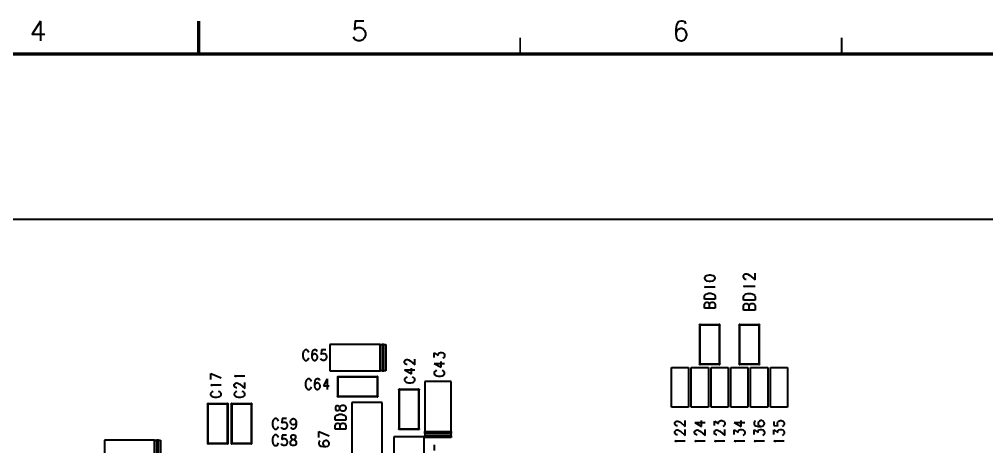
# Model space of a CAD drawing. Extents: x 295 to 953, y 10 to 290.
# Drawn here: x 659.8 to 806.5, y 225.5 to 290.2 of the extents above; entities that cross this region are included whole.
import ezdxf
from ezdxf.enums import TextEntityAlignment as Align

# ---------------------------------------------------------------- set-up
doc = ezdxf.new("R2010")
doc.units = 0
doc.header["$LTSCALE"] = 5
doc.header["$MEASUREMENT"] = 0
doc.layers.get('0').update_dxf_attribs({"linetype": 'CONTINUOUS', "lineweight": 25})
for name, color, linetype in [('22_S-SILK_GBR', 12, 'CONTINUOUS'), ('문자', 4, 'CONTINUOUS'), ('테두리', 3, 'CONTINUOUS')]:
    doc.layers.add(name, color=color, linetype=linetype)
doc.styles.get("Standard").update_dxf_attribs({"font": 'simplex.shx'})

# ---------------------------------------------------------------- blocks, each defined once
blk = doc.blocks.new('C')
at = {"layer": '테두리'}
for points, const_width in [([(210, 290), (210, 285)], 0.5), ([(258.75, 287.5), (258.75, 285)], 0.3), ([(307.5, 287.5), (307.5, 285)], 0.3), ([(15, 285), (15, 15), (405, 15), (405, 285), (15, 285)], 0.5)]:
    blk.add_lwpolyline(points, dxfattribs=dict(at, const_width=const_width))
at = {"layer": '문자'}
for s, p in [('4', (185.62, 288.5)), ('5', (234.38, 288.5)), ('6', (283.12, 288.5))]:
    blk.add_text(s, height=3, dxfattribs=at).set_placement(p, align=Align.MIDDLE)

msp = doc.modelspace()

# ---------------------------------------------------------------- linework, layer by layer
at = {"layer": '22_S-SILK_GBR', "color": 7}
for p, q in [((557.48, 260), (807.48, 260)), ((763.77, 251.29), (763.7, 251.1)), ((763.7, 251.1), (763.7, 250.98)), ((763.7, 250.98), (763.77, 250.78)), ((763.99, 251.41), (763.77, 251.29)), ((764.38, 251.48), (763.99, 251.41)), ((764.6, 251.48), (764.38, 251.48)), ((764.99, 251.41), (764.6, 251.48)), ((765.21, 251.29), (764.99, 251.41)), ((765.28, 251.1), (765.21, 251.29)), ((765.21, 250.78), (765.28, 250.98)), ((765.28, 250.98), (765.28, 251.1)), ((769.58, 251.44), (769.69, 251.57)), ((769.58, 251.15), (769.58, 251.44)), ((769.69, 251.01), (769.58, 251.15)), ((769.69, 251.57), (769.77, 251.64)), ((769.77, 250.94), (769.69, 251.01)), ((769.77, 251.64), (769.93, 251.71)), ((769.93, 250.87), (769.77, 250.94)), ((769.93, 251.71), (770.1, 251.71)), ((770.01, 250.87), (769.93, 250.87)), ((770.1, 251.71), (770.26, 251.64)), ((770.26, 251.64), (770.53, 251.51)), ((770.53, 251.51), (771.38, 250.8)), ((771.38, 250.8), (771.38, 251.79)), ((763.92, 249.65), (763.7, 249.76)), ((763.7, 249.76), (765.28, 249.76)), ((763.77, 250.78), (763.99, 250.66)), ((763.99, 249.58), (763.92, 249.65)), ((763.99, 250.66), (764.38, 250.6)), ((764.38, 250.6), (764.6, 250.6)), ((764.6, 250.6), (764.99, 250.66)), ((764.99, 250.66), (765.21, 250.78)), ((769.85, 249.74), (769.6, 249.85)), ((769.6, 249.85), (771.38, 249.85)), ((769.93, 249.66), (769.85, 249.74)), ((763.68, 248.32), (763.77, 248.51)), ((763.68, 247.88), (763.68, 248.32)), ((763.77, 248.51), (763.92, 248.63)), ((763.92, 248.63), (764.07, 248.69)), ((764.07, 248.69), (764.28, 248.76)), ((764.28, 248.76), (764.67, 248.76)), ((764.67, 248.76), (764.89, 248.69)), ((764.89, 248.69), (765.06, 248.63)), ((765.06, 248.63), (765.21, 248.51)), ((765.21, 248.51), (765.28, 248.32)), ((765.28, 248.32), (765.28, 247.88)), ((769.58, 248.23), (769.69, 248.44)), ((769.58, 247.74), (769.58, 248.23)), ((769.69, 248.44), (769.85, 248.58)), ((769.85, 248.58), (770.01, 248.65)), ((770.01, 248.65), (770.26, 248.73)), ((770.26, 248.73), (770.7, 248.73)), ((770.7, 248.73), (770.94, 248.65)), ((770.94, 248.65), (771.13, 248.58)), ((771.13, 248.58), (771.3, 248.44)), ((771.3, 248.44), (771.38, 248.23)), ((771.38, 248.23), (771.38, 247.74)), ((765.28, 247.88), (763.68, 247.88)), ((763.68, 247.08), (763.77, 247.27)), ((763.68, 246.52), (763.68, 247.08)), ((765.28, 246.52), (763.68, 246.52)), ((763.77, 247.27), (763.85, 247.33)), ((763.85, 247.33), (763.99, 247.4)), ((763.99, 247.4), (764.14, 247.4)), ((764.14, 247.4), (764.28, 247.33)), ((764.28, 247.33), (764.38, 247.27)), ((764.38, 247.27), (764.45, 247.08)), ((764.45, 247.08), (764.53, 247.27)), ((764.45, 246.52), (764.45, 247.08)), ((764.53, 247.27), (764.6, 247.33)), ((764.6, 247.33), (764.74, 247.4)), ((764.74, 247.4), (764.99, 247.4)), ((764.99, 247.4), (765.13, 247.33)), ((765.13, 247.33), (765.21, 247.27)), ((765.21, 247.27), (765.28, 247.08)), ((765.28, 247.08), (765.28, 246.52)), ((771.38, 247.74), (769.58, 247.74)), ((769.58, 246.84), (769.69, 247.05)), ((769.58, 246.21), (769.58, 246.84)), ((769.69, 247.05), (769.77, 247.12)), ((769.77, 247.12), (769.93, 247.2)), ((769.93, 247.2), (770.1, 247.2)), ((770.1, 247.2), (770.26, 247.12)), ((770.26, 247.12), (770.37, 247.05)), ((770.37, 247.05), (770.45, 246.84)), ((770.45, 246.84), (770.53, 247.05)), ((770.45, 246.21), (770.45, 246.84)), ((770.53, 247.05), (770.61, 247.12)), ((770.61, 247.12), (770.78, 247.2)), ((770.78, 247.2), (771.05, 247.2)), ((771.05, 247.2), (771.21, 247.12)), ((771.21, 247.12), (771.3, 247.05)), ((771.3, 247.05), (771.38, 246.84)), ((771.38, 246.84), (771.38, 246.21)), ((771.38, 246.21), (769.58, 246.21)), ((762.92, 244.02), (762.96, 244.05)), ((762.96, 244.05), (762.92, 244.02)), ((762.92, 243.98), (762.92, 244.02)), ((762.92, 244), (762.92, 238)), ((762.96, 243.95), (762.92, 243.98)), ((763, 244.05), (762.96, 244.05)), ((762.98, 243.95), (762.96, 243.95)), ((762.98, 244.05), (765.98, 244.05)), ((765.98, 243.95), (762.98, 243.95)), ((763.03, 244.02), (763, 244.05)), ((763.03, 244), (763.03, 244.02)), ((763.03, 238), (763.03, 244)), ((765.96, 244.05), (765.92, 244.02)), ((765.92, 244), (765.92, 238)), ((766, 244.05), (765.96, 244.05)), ((765.98, 244.05), (766, 244.05)), ((766, 244.05), (766.03, 244.02)), ((766.03, 244.02), (766, 244.05)), ((766.03, 243.98), (766, 243.95)), ((766.03, 244.02), (766.03, 243.98)), ((766.03, 244), (766.03, 244.02)), ((766.03, 238), (766.03, 244)), ((768.92, 244.02), (768.96, 244.05)), ((768.96, 244.05), (768.92, 244.02)), ((768.92, 243.98), (768.92, 244.02)), ((768.92, 244), (768.92, 238)), ((768.96, 243.95), (768.92, 243.98)), ((769, 244.05), (768.96, 244.05)), ((768.98, 243.95), (768.96, 243.95)), ((768.98, 244.05), (771.98, 244.05)), ((771.98, 243.95), (768.98, 243.95)), ((769.03, 244.02), (769, 244.05)), ((769.03, 244), (769.03, 244.02)), ((769.03, 238), (769.03, 244)), ((771.96, 244.05), (771.92, 244.02)), ((771.92, 244), (771.92, 238)), ((772, 244.05), (771.96, 244.05)), ((771.98, 244.05), (772, 244.05)), ((772, 244.05), (772.03, 244.02)), ((772.03, 244.02), (772, 244.05)), ((772.03, 243.98), (772, 243.95)), ((772.03, 244.02), (772.03, 243.98)), ((772.03, 244), (772.03, 244.02)), ((772.03, 238), (772.03, 244)), ((714.48, 241), (706.88, 241)), ((706.88, 241), (706.88, 237)), ((714.48, 237), (714.48, 241)), ((714.48, 241), (714.78, 241)), ((714.78, 241), (714.78, 237)), ((715.08, 241), (714.78, 241)), ((715.08, 237), (715.08, 241)), ((715.08, 241), (715.38, 241)), ((715.38, 241), (715.38, 237)), ((702.83, 239.81), (702.78, 239.59)), ((702.78, 239.59), (702.78, 239.21)), ((702.78, 239.21), (702.83, 238.99)), ((702.89, 239.96), (702.83, 239.81)), ((703.01, 240.1), (702.89, 239.96)), ((703.12, 240.2), (703.01, 240.1)), ((703.36, 240.2), (703.12, 240.2)), ((703.47, 240.1), (703.36, 240.2)), ((703.6, 239.96), (703.47, 240.1)), ((703.66, 239.81), (703.6, 239.96)), ((704.2, 239.88), (704.14, 239.5)), ((704.14, 239.5), (704.14, 239.13)), ((704.2, 239.35), (704.14, 239.13)), ((704.14, 239.13), (704.2, 238.82)), ((704.34, 240.1), (704.2, 239.88)), ((704.34, 239.5), (704.2, 239.35)), ((704.54, 240.18), (704.34, 240.1)), ((704.54, 239.57), (704.34, 239.5)), ((704.68, 240.18), (704.54, 240.18)), ((704.6, 239.57), (704.54, 239.57)), ((704.81, 239.5), (704.6, 239.57)), ((704.88, 240.1), (704.68, 240.18)), ((704.95, 239.35), (704.81, 239.5)), ((704.95, 239.96), (704.88, 240.1)), ((705.02, 239.13), (704.95, 239.35)), ((705.02, 239.04), (705.02, 239.13)), ((705.62, 240.18), (705.56, 239.5)), ((705.56, 239.5), (705.62, 239.57)), ((706.25, 240.18), (705.62, 240.18)), ((705.62, 239.57), (705.81, 239.64)), ((705.81, 239.64), (705.99, 239.64)), ((705.99, 239.64), (706.19, 239.57)), ((706.19, 239.57), (706.31, 239.42)), ((706.31, 239.42), (706.38, 239.21)), ((706.38, 239.21), (706.38, 239.04)), ((722.7, 239.04), (722.7, 239.73)), ((722.7, 239.73), (723.31, 239.35)), ((723.31, 239.55), (723.38, 239.67)), ((723.31, 239.35), (723.31, 239.55)), ((723.38, 239.67), (723.45, 239.73)), ((723.45, 239.73), (723.67, 239.8)), ((723.67, 239.8), (723.84, 239.8)), ((723.84, 239.8), (724.06, 239.73)), ((724.06, 239.73), (724.21, 239.61)), ((724.21, 239.61), (724.28, 239.42)), ((724.28, 239.23), (724.21, 239.04)), ((724.28, 239.42), (724.28, 239.23)), ((702.83, 238.99), (702.89, 238.82)), ((702.89, 238.82), (703.01, 238.67)), ((703.01, 238.67), (703.12, 238.6)), ((703.12, 238.6), (703.36, 238.6)), ((703.36, 238.6), (703.47, 238.67)), ((703.47, 238.67), (703.6, 238.82)), ((703.6, 238.82), (703.66, 238.99)), ((704.2, 238.82), (704.34, 238.67)), ((704.34, 238.67), (704.54, 238.6)), ((704.54, 238.6), (704.6, 238.6)), ((704.6, 238.6), (704.81, 238.67)), ((704.81, 238.67), (704.95, 238.82)), ((704.95, 238.82), (705.02, 239.04)), ((705.56, 238.75), (705.5, 238.89)), ((705.62, 238.67), (705.56, 238.75)), ((705.81, 238.6), (705.62, 238.67)), ((705.99, 238.6), (705.81, 238.6)), ((706.19, 238.67), (705.99, 238.6)), ((706.31, 238.82), (706.19, 238.67)), ((706.38, 239.04), (706.31, 238.82)), ((718.18, 238.48), (718.27, 238.61)), ((718.18, 238.23), (718.18, 238.48)), ((718.27, 238.1), (718.18, 238.23)), ((718.27, 238.61), (718.35, 238.67)), ((718.35, 238.04), (718.27, 238.1)), ((718.35, 238.67), (718.49, 238.73)), ((718.49, 237.98), (718.35, 238.04)), ((718.49, 238.73), (718.64, 238.73)), ((718.57, 237.98), (718.49, 237.98)), ((718.64, 238.73), (718.78, 238.67)), ((718.78, 238.67), (719.03, 238.55)), ((719.03, 238.55), (719.78, 237.92)), ((719.78, 237.92), (719.78, 238.8)), ((722.7, 238.14), (724.28, 238.14)), ((722.7, 238.14), (723.74, 237.56)), ((723.74, 237.56), (723.74, 238.44)), ((724.13, 238.98), (723.99, 238.92)), ((724.21, 239.04), (724.13, 238.98)), ((762.92, 238.02), (762.96, 238.05)), ((762.92, 237.98), (762.92, 238.02)), ((762.92, 238), (762.92, 237.98)), ((762.92, 237.98), (762.96, 237.95)), ((762.96, 237.95), (762.92, 237.98)), ((762.96, 237.95), (763, 237.95)), ((762.98, 237.95), (762.96, 237.95)), ((762.98, 238.05), (765.98, 238.05)), ((765.98, 237.95), (762.98, 237.95)), ((763, 237.95), (763.03, 237.98)), ((765.92, 238), (765.92, 237.98)), ((765.92, 237.98), (765.96, 237.95)), ((765.96, 237.95), (766, 237.95)), ((765.98, 238.05), (766, 238.05)), ((766, 238.05), (766.03, 238.02)), ((766.03, 237.98), (766, 237.95)), ((766, 237.95), (766.03, 237.98)), ((766.03, 238.02), (766.03, 237.98)), ((768.92, 238.02), (768.96, 238.05)), ((768.92, 237.98), (768.92, 238.02)), ((768.92, 238), (768.92, 237.98)), ((768.92, 237.98), (768.96, 237.95)), ((768.96, 237.95), (768.92, 237.98)), ((768.96, 237.95), (769, 237.95)), ((768.98, 237.95), (768.96, 237.95)), ((768.98, 238.05), (771.98, 238.05)), ((771.98, 237.95), (768.98, 237.95)), ((769, 237.95), (769.03, 237.98)), ((771.92, 238), (771.92, 237.98)), ((771.92, 237.98), (771.96, 237.95)), ((771.96, 237.95), (772, 237.95)), ((771.98, 238.05), (772, 238.05)), ((772, 238.05), (772.03, 238.02)), ((772.03, 237.98), (772, 237.95)), ((772, 237.95), (772.03, 237.98)), ((772.03, 238.02), (772.03, 237.98)), ((688.8, 235.72), (688.8, 236.6)), ((688.8, 236.6), (690.38, 235.97)), ((692.62, 236.13), (692.4, 236.24)), ((692.4, 236.24), (693.98, 236.24)), ((706.88, 237), (714.48, 237)), ((714.78, 237), (714.48, 237)), ((714.78, 237), (715.08, 237)), ((715.38, 237), (715.08, 237)), ((718.2, 237.14), (719.78, 237.14)), ((718.2, 237.14), (719.24, 236.56)), ((719.24, 236.56), (719.24, 237.44)), ((722.77, 236.9), (722.68, 236.78)), ((722.68, 236.78), (722.68, 236.54)), ((722.68, 236.54), (722.77, 236.43)), ((722.92, 237.02), (722.77, 236.9)), ((722.77, 236.43), (722.92, 236.31)), ((723.07, 237.08), (722.92, 237.02)), ((722.92, 236.31), (723.07, 236.25)), ((723.07, 236.25), (723.28, 236.2)), ((723.28, 236.2), (723.67, 236.2)), ((723.67, 236.2), (723.89, 236.25)), ((724.06, 237.02), (723.89, 237.08)), ((723.89, 236.25), (724.06, 236.31)), ((724.21, 236.9), (724.06, 237.02)), ((724.06, 236.31), (724.21, 236.43)), ((724.28, 236.78), (724.21, 236.9)), ((724.21, 236.43), (724.28, 236.54)), ((724.28, 236.54), (724.28, 236.78)), ((758.68, 231.5), (758.68, 237.5)), ((758.68, 237.5), (761.28, 237.5)), ((761.28, 237.5), (761.28, 231.5)), ((761.68, 231.5), (761.68, 237.5)), ((761.68, 237.5), (764.28, 237.5)), ((764.28, 237.5), (764.28, 231.5)), ((764.68, 231.5), (764.68, 237.5)), ((764.68, 237.5), (767.28, 237.5)), ((767.28, 237.5), (767.28, 231.5)), ((767.68, 231.5), (767.68, 237.5)), ((767.68, 237.5), (770.28, 237.5)), ((770.28, 237.5), (770.28, 231.5)), ((770.68, 231.5), (770.68, 237.5)), ((770.68, 237.5), (773.28, 237.5)), ((773.28, 237.5), (773.28, 231.5)), ((773.68, 231.5), (773.68, 237.5)), ((773.68, 237.5), (776.28, 237.5)), ((776.28, 237.5), (776.28, 231.5)), ((689.02, 234.77), (688.8, 234.88)), ((688.8, 234.88), (690.38, 234.88)), ((689.09, 234.7), (689.02, 234.77)), ((692.38, 234.92), (692.47, 235.05)), ((692.38, 234.67), (692.38, 234.92)), ((692.47, 235.05), (692.55, 235.11)), ((692.55, 235.11), (692.69, 235.17)), ((692.69, 236.06), (692.62, 236.13)), ((692.69, 235.17), (692.84, 235.17)), ((692.84, 235.17), (692.98, 235.11)), ((692.98, 235.11), (693.23, 234.99)), ((693.23, 234.99), (693.98, 234.36)), ((693.98, 234.36), (693.98, 235.24)), ((703.23, 235.41), (703.18, 235.19)), ((703.18, 235.19), (703.18, 234.81)), ((703.18, 234.81), (703.23, 234.59)), ((703.29, 235.56), (703.23, 235.41)), ((703.41, 235.7), (703.29, 235.56)), ((703.52, 235.8), (703.41, 235.7)), ((703.76, 235.8), (703.52, 235.8)), ((703.87, 235.7), (703.76, 235.8)), ((704, 235.56), (703.87, 235.7)), ((704.06, 235.41), (704, 235.56)), ((704.6, 235.48), (704.54, 235.1)), ((704.54, 235.1), (704.54, 234.73)), ((704.6, 234.95), (704.54, 234.73)), ((704.54, 234.73), (704.6, 234.42)), ((704.74, 235.7), (704.6, 235.48)), ((704.74, 235.1), (704.6, 234.95)), ((704.94, 235.78), (704.74, 235.7)), ((704.94, 235.17), (704.74, 235.1)), ((705.08, 235.78), (704.94, 235.78)), ((705, 235.17), (704.94, 235.17)), ((705.21, 235.1), (705, 235.17)), ((705.28, 235.7), (705.08, 235.78)), ((705.35, 234.95), (705.21, 235.1)), ((705.35, 235.56), (705.28, 235.7)), ((705.42, 234.73), (705.35, 234.95)), ((705.42, 234.64), (705.42, 234.73)), ((706.48, 235.78), (705.9, 234.73)), ((705.9, 234.73), (706.78, 234.73)), ((706.48, 235.78), (706.48, 234.2)), ((708.02, 236.12), (708.06, 236.15)), ((708.06, 236.15), (708.02, 236.12)), ((708.02, 236.08), (708.02, 236.12)), ((708.02, 236.1), (708.02, 233.1)), ((708.06, 236.05), (708.02, 236.08)), ((708.1, 236.15), (708.06, 236.15)), ((708.08, 236.05), (708.06, 236.05)), ((708.08, 236.15), (714.08, 236.15)), ((714.08, 236.05), (708.08, 236.05)), ((708.13, 236.12), (708.1, 236.15)), ((708.13, 236.1), (708.13, 236.12)), ((708.13, 233.1), (708.13, 236.1)), ((714.06, 236.15), (714.02, 236.12)), ((714.02, 236.1), (714.02, 233.1)), ((714.1, 236.15), (714.06, 236.15)), ((714.08, 236.15), (714.1, 236.15)), ((714.13, 236.12), (714.1, 236.15)), ((714.1, 236.15), (714.13, 236.12)), ((714.13, 236.08), (714.1, 236.05)), ((714.13, 236.1), (714.13, 236.12)), ((714.13, 236.12), (714.13, 236.08)), ((714.13, 233.1), (714.13, 236.1)), ((718.27, 235.9), (718.18, 235.78)), ((718.18, 235.78), (718.18, 235.54)), ((718.18, 235.54), (718.27, 235.43)), ((718.42, 236.02), (718.27, 235.9)), ((718.27, 235.43), (718.42, 235.31)), ((718.57, 236.08), (718.42, 236.02)), ((718.42, 235.31), (718.57, 235.25)), ((718.57, 235.25), (718.78, 235.2)), ((718.78, 235.2), (719.17, 235.2)), ((719.17, 235.2), (719.39, 235.25)), ((719.56, 236.02), (719.39, 236.08)), ((719.39, 235.25), (719.56, 235.31)), ((719.71, 235.9), (719.56, 236.02)), ((719.56, 235.31), (719.71, 235.43)), ((719.78, 235.78), (719.71, 235.9)), ((719.71, 235.43), (719.78, 235.54)), ((719.78, 235.54), (719.78, 235.78)), ((721.28, 235.4), (721.28, 227.8)), ((725.28, 235.4), (721.28, 235.4)), ((725.28, 227.8), (725.28, 235.4)), ((688.87, 233.7), (688.78, 233.58)), ((688.78, 233.58), (688.78, 233.34)), ((688.78, 233.34), (688.87, 233.23)), ((689.02, 233.82), (688.87, 233.7)), ((689.17, 233.88), (689.02, 233.82)), ((690.16, 233.82), (689.99, 233.88)), ((690.31, 233.7), (690.16, 233.82)), ((690.38, 233.58), (690.31, 233.7)), ((690.31, 233.23), (690.38, 233.34)), ((690.38, 233.34), (690.38, 233.58)), ((692.47, 234.54), (692.38, 234.67)), ((692.47, 233.7), (692.38, 233.58)), ((692.38, 233.58), (692.38, 233.34)), ((692.38, 233.34), (692.47, 233.23)), ((692.55, 234.48), (692.47, 234.54)), ((692.62, 233.82), (692.47, 233.7)), ((692.69, 234.42), (692.55, 234.48)), ((692.77, 233.88), (692.62, 233.82)), ((692.77, 234.42), (692.69, 234.42)), ((693.76, 233.82), (693.59, 233.88)), ((693.91, 233.7), (693.76, 233.82)), ((693.98, 233.58), (693.91, 233.7)), ((693.91, 233.23), (693.98, 233.34)), ((693.98, 233.34), (693.98, 233.58)), ((703.23, 234.59), (703.29, 234.42)), ((703.29, 234.42), (703.41, 234.27)), ((703.41, 234.27), (703.52, 234.2)), ((703.52, 234.2), (703.76, 234.2)), ((703.76, 234.2), (703.87, 234.27)), ((703.87, 234.27), (704, 234.42)), ((704, 234.42), (704.06, 234.59)), ((704.6, 234.42), (704.74, 234.27)), ((704.74, 234.27), (704.94, 234.2)), ((704.94, 234.2), (705, 234.2)), ((705, 234.2), (705.21, 234.27)), ((705.21, 234.27), (705.35, 234.42)), ((705.35, 234.42), (705.42, 234.64)), ((717.32, 234.22), (717.36, 234.25)), ((717.36, 234.25), (717.32, 234.22)), ((717.32, 234.18), (717.32, 234.22)), ((717.32, 234.2), (717.32, 228.2)), ((717.36, 234.15), (717.32, 234.18)), ((717.4, 234.25), (717.36, 234.25)), ((717.38, 234.15), (717.36, 234.15)), ((717.38, 234.25), (720.38, 234.25)), ((720.38, 234.15), (717.38, 234.15)), ((717.43, 234.22), (717.4, 234.25)), ((717.43, 234.2), (717.43, 234.22)), ((717.43, 228.2), (717.43, 234.2)), ((720.36, 234.25), (720.32, 234.22)), ((720.32, 234.2), (720.32, 228.2)), ((720.4, 234.25), (720.36, 234.25)), ((720.38, 234.25), (720.4, 234.25)), ((720.43, 234.22), (720.4, 234.25)), ((720.4, 234.25), (720.43, 234.22)), ((720.43, 234.18), (720.4, 234.15)), ((720.43, 234.2), (720.43, 234.22)), ((720.43, 234.22), (720.43, 234.18)), ((720.43, 228.2), (720.43, 234.2)), ((688.32, 232.02), (688.36, 232.05)), ((688.36, 232.05), (688.32, 232.02)), ((688.32, 231.98), (688.32, 232.02)), ((688.32, 232), (688.32, 226)), ((688.36, 231.95), (688.32, 231.98)), ((688.4, 232.05), (688.36, 232.05)), ((688.38, 231.95), (688.36, 231.95)), ((688.38, 232.05), (691.38, 232.05)), ((691.38, 231.95), (688.38, 231.95)), ((688.43, 232.02), (688.4, 232.05)), ((688.43, 232), (688.43, 232.02)), ((688.43, 226), (688.43, 232)), ((688.87, 233.23), (689.02, 233.11)), ((689.02, 233.11), (689.17, 233.05)), ((689.17, 233.05), (689.38, 233)), ((689.38, 233), (689.77, 233)), ((689.77, 233), (689.99, 233.05)), ((689.99, 233.05), (690.16, 233.11)), ((690.16, 233.11), (690.31, 233.23)), ((691.36, 232.05), (691.32, 232.02)), ((691.32, 232), (691.32, 226)), ((691.4, 232.05), (691.36, 232.05)), ((691.38, 232.05), (691.4, 232.05)), ((691.43, 232.02), (691.4, 232.05)), ((691.4, 232.05), (691.43, 232.02)), ((691.43, 231.98), (691.4, 231.95)), ((691.43, 232), (691.43, 232.02)), ((691.43, 232.02), (691.43, 231.98)), ((691.43, 226), (691.43, 232)), ((691.92, 232.02), (691.96, 232.05)), ((691.96, 232.05), (691.92, 232.02)), ((691.92, 231.98), (691.92, 232.02)), ((691.92, 232), (691.92, 226)), ((691.96, 231.95), (691.92, 231.98)), ((692, 232.05), (691.96, 232.05)), ((691.98, 231.95), (691.96, 231.95)), ((691.98, 232.05), (694.98, 232.05)), ((694.98, 231.95), (691.98, 231.95)), ((692.03, 232.02), (692, 232.05)), ((692.03, 232), (692.03, 232.02)), ((692.03, 226), (692.03, 232)), ((692.47, 233.23), (692.62, 233.11)), ((692.62, 233.11), (692.77, 233.05)), ((692.77, 233.05), (692.98, 233)), ((692.98, 233), (693.37, 233)), ((693.37, 233), (693.59, 233.05)), ((693.59, 233.05), (693.76, 233.11)), ((693.76, 233.11), (693.91, 233.23)), ((694.96, 232.05), (694.92, 232.02)), ((694.92, 232), (694.92, 226)), ((695, 232.05), (694.96, 232.05)), ((694.98, 232.05), (695, 232.05)), ((695.03, 232.02), (695, 232.05)), ((695, 232.05), (695.03, 232.02)), ((695.03, 231.98), (695, 231.95)), ((695.03, 232), (695.03, 232.02)), ((695.03, 232.02), (695.03, 231.98)), ((695.03, 226), (695.03, 232)), ((708.02, 233.12), (708.06, 233.15)), ((708.02, 233.08), (708.02, 233.12)), ((708.02, 233.1), (708.02, 233.08)), ((708.02, 233.08), (708.06, 233.05)), ((708.06, 233.05), (708.02, 233.08)), ((708.06, 233.05), (708.1, 233.05)), ((708.08, 233.05), (708.06, 233.05)), ((708.08, 233.15), (714.08, 233.15)), ((714.08, 233.05), (708.08, 233.05)), ((708.1, 233.05), (708.13, 233.08)), ((708.6, 231.73), (708.74, 231.8)), ((708.74, 231.8), (708.99, 231.8)), ((708.99, 231.8), (709.13, 231.73)), ((710.18, 232.2), (710.18, 222.2)), ((714.78, 232.2), (710.18, 232.2)), ((714.02, 233.1), (714.02, 233.08)), ((714.02, 233.08), (714.06, 233.05)), ((714.06, 233.05), (714.1, 233.05)), ((714.08, 233.15), (714.1, 233.15)), ((714.1, 233.15), (714.13, 233.12)), ((714.1, 233.05), (714.13, 233.08)), ((714.13, 233.08), (714.1, 233.05)), ((714.13, 233.12), (714.13, 233.08)), ((714.78, 222.2), (714.78, 232.2)), ((707.77, 231.67), (707.7, 231.48)), ((707.7, 231.48), (707.7, 231.23)), ((707.7, 231.23), (707.77, 231.04)), ((707.92, 231.73), (707.77, 231.67)), ((707.77, 231.04), (707.92, 230.98)), ((708.07, 231.73), (707.92, 231.73)), ((707.92, 230.98), (708.07, 230.98)), ((707.92, 230.31), (708.07, 230.37)), ((708.24, 231.67), (708.07, 231.73)), ((708.07, 230.98), (708.24, 231.04)), ((708.07, 230.37), (708.28, 230.44)), ((708.31, 231.55), (708.24, 231.67)), ((708.24, 231.04), (708.31, 231.17)), ((708.28, 230.44), (708.67, 230.44)), ((708.38, 231.29), (708.31, 231.55)), ((708.31, 231.17), (708.38, 231.42)), ((708.38, 231.42), (708.45, 231.61)), ((708.45, 231.1), (708.38, 231.29)), ((708.45, 231.61), (708.6, 231.73)), ((708.6, 230.98), (708.45, 231.1)), ((708.74, 230.92), (708.6, 230.98)), ((708.67, 230.44), (708.89, 230.37)), ((708.99, 230.92), (708.74, 230.92)), ((708.89, 230.37), (709.06, 230.31)), ((709.13, 230.98), (708.99, 230.92)), ((709.13, 231.73), (709.21, 231.67)), ((709.21, 231.04), (709.13, 230.98)), ((709.21, 231.67), (709.28, 231.48)), ((709.28, 231.23), (709.21, 231.04)), ((709.28, 231.48), (709.28, 231.23)), ((761.28, 231.5), (758.68, 231.5)), ((764.28, 231.5), (761.68, 231.5)), ((767.28, 231.5), (764.68, 231.5)), ((770.28, 231.5), (767.68, 231.5)), ((773.28, 231.5), (770.68, 231.5)), ((776.28, 231.5), (773.68, 231.5)), ((698.23, 229.41), (698.18, 229.19)), ((698.18, 229.19), (698.18, 228.81)), ((698.29, 229.56), (698.23, 229.41)), ((698.41, 229.7), (698.29, 229.56)), ((698.52, 229.8), (698.41, 229.7)), ((698.76, 229.8), (698.52, 229.8)), ((698.87, 229.7), (698.76, 229.8)), ((699, 229.56), (698.87, 229.7)), ((699.06, 229.41), (699, 229.56)), ((699.66, 229.78), (699.6, 229.1)), ((699.6, 229.1), (699.66, 229.17)), ((700.29, 229.78), (699.66, 229.78)), ((699.66, 229.17), (699.85, 229.24)), ((699.85, 229.24), (700.03, 229.24)), ((700.03, 229.24), (700.23, 229.17)), ((700.23, 229.17), (700.35, 229.02)), ((700.35, 229.02), (700.42, 228.81)), ((700.9, 229.34), (700.96, 229.56)), ((700.9, 229.27), (700.9, 229.34)), ((700.96, 229.02), (700.9, 229.27)), ((700.96, 229.56), (701.1, 229.7)), ((701.1, 228.88), (700.96, 229.02)), ((701.1, 229.7), (701.3, 229.78)), ((701.3, 228.81), (701.1, 228.88)), ((701.3, 229.78), (701.36, 229.78)), ((701.36, 229.78), (701.58, 229.7)), ((701.58, 228.88), (701.36, 228.81)), ((701.58, 229.7), (701.71, 229.56)), ((701.71, 229.02), (701.58, 228.88)), ((701.71, 229.56), (701.78, 229.27)), ((701.78, 229.27), (701.71, 229.02)), ((701.78, 228.88), (701.71, 228.49)), ((701.78, 229.27), (701.78, 228.88)), ((707.68, 230), (707.77, 230.19)), ((707.68, 229.56), (707.68, 230)), ((709.28, 229.56), (707.68, 229.56)), ((707.68, 228.76), (707.77, 228.95)), ((707.77, 230.19), (707.92, 230.31)), ((707.77, 228.95), (707.85, 229.01)), ((707.85, 229.01), (707.99, 229.08)), ((707.99, 229.08), (708.14, 229.08)), ((708.14, 229.08), (708.28, 229.01)), ((708.28, 229.01), (708.38, 228.95)), ((708.38, 228.95), (708.45, 228.76)), ((708.45, 228.76), (708.53, 228.95)), ((708.53, 228.95), (708.6, 229.01)), ((708.6, 229.01), (708.74, 229.08)), ((708.74, 229.08), (708.99, 229.08)), ((708.99, 229.08), (709.13, 229.01)), ((709.06, 230.31), (709.21, 230.19)), ((709.13, 229.01), (709.21, 228.95)), ((709.21, 230.19), (709.28, 230)), ((709.21, 228.95), (709.28, 228.76)), ((709.28, 230), (709.28, 229.56)), ((759.18, 229.16), (759.27, 229.29)), ((759.18, 228.91), (759.18, 229.16)), ((759.27, 228.78), (759.18, 228.91)), ((759.27, 229.29), (759.35, 229.35)), ((759.35, 229.35), (759.49, 229.41)), ((759.49, 229.41), (759.64, 229.41)), ((759.64, 229.41), (759.78, 229.35)), ((759.78, 229.35), (760.03, 229.23)), ((760.03, 229.23), (760.78, 228.6)), ((760.78, 228.6), (760.78, 229.48)), ((762.2, 229.18), (763.78, 229.18)), ((762.2, 229.18), (763.24, 228.6)), ((763.24, 228.6), (763.24, 229.48)), ((765.2, 228.72), (765.2, 229.41)), ((765.2, 229.41), (765.81, 229.03)), ((765.81, 229.23), (765.88, 229.35)), ((765.81, 229.03), (765.81, 229.23)), ((765.88, 229.35), (765.95, 229.41)), ((765.95, 229.41), (766.17, 229.48)), ((766.17, 229.48), (766.34, 229.48)), ((766.34, 229.48), (766.56, 229.41)), ((766.56, 229.41), (766.71, 229.29)), ((766.71, 229.29), (766.78, 229.1)), ((766.78, 228.91), (766.71, 228.72)), ((766.78, 229.1), (766.78, 228.91)), ((768.2, 229.18), (769.78, 229.18)), ((768.2, 229.18), (769.24, 228.6)), ((769.24, 228.6), (769.24, 229.48)), ((771.27, 229.34), (771.2, 229.14)), ((771.2, 229.14), (771.2, 229)), ((771.2, 229), (771.27, 228.8)), ((771.42, 229.41), (771.27, 229.34)), ((771.88, 229.27), (771.81, 229.07)), ((771.81, 229.07), (771.81, 229)), ((771.81, 229), (771.88, 228.8)), ((772.03, 229.41), (771.88, 229.27)), ((772.24, 229.48), (772.03, 229.41)), ((772.34, 229.48), (772.24, 229.48)), ((772.56, 229.41), (772.34, 229.48)), ((772.71, 229.27), (772.56, 229.41)), ((772.78, 229.07), (772.71, 229.27)), ((772.71, 228.8), (772.78, 229)), ((772.78, 229), (772.78, 229.07)), ((774.2, 229.35), (774.2, 228.72)), ((774.74, 229.09), (774.81, 229.29)), ((774.74, 228.91), (774.74, 229.09)), ((774.81, 228.72), (774.74, 228.91)), ((774.81, 229.29), (774.95, 229.41)), ((774.95, 229.41), (775.17, 229.48)), ((775.17, 229.48), (775.34, 229.48)), ((775.34, 229.48), (775.56, 229.41)), ((775.56, 229.41), (775.71, 229.29)), ((775.71, 229.29), (775.78, 229.09)), ((775.78, 228.91), (775.71, 228.72)), ((775.78, 229.09), (775.78, 228.91)), ((698.18, 228.81), (698.23, 228.59)), ((698.23, 228.59), (698.29, 228.42)), ((698.29, 228.42), (698.41, 228.27)), ((698.41, 228.27), (698.52, 228.2)), ((698.52, 228.2), (698.76, 228.2)), ((698.76, 228.2), (698.87, 228.27)), ((698.87, 228.27), (699, 228.42)), ((699, 228.42), (699.06, 228.59)), ((699.6, 228.35), (699.54, 228.49)), ((699.66, 228.27), (699.6, 228.35)), ((699.85, 228.2), (699.66, 228.27)), ((700.03, 228.2), (699.85, 228.2)), ((700.23, 228.27), (700.03, 228.2)), ((700.35, 228.42), (700.23, 228.27)), ((700.42, 228.64), (700.35, 228.42)), ((700.42, 228.81), (700.42, 228.64)), ((701.03, 228.27), (700.96, 228.42)), ((701.23, 228.2), (701.03, 228.27)), ((701.36, 228.2), (701.23, 228.2)), ((701.36, 228.81), (701.3, 228.81)), ((701.58, 228.27), (701.36, 228.2)), ((701.71, 228.49), (701.58, 228.27)), ((705.2, 226.92), (705.2, 227.8)), ((705.2, 227.8), (706.78, 227.17)), ((707.68, 228.2), (707.68, 228.76)), ((709.28, 228.2), (707.68, 228.2)), ((708.45, 228.2), (708.45, 228.76)), ((709.28, 228.76), (709.28, 228.2)), ((717.32, 228.22), (717.36, 228.25)), ((717.32, 228.18), (717.32, 228.22)), ((717.32, 228.2), (717.32, 228.18)), ((717.36, 228.15), (717.32, 228.18)), ((717.32, 228.18), (717.36, 228.15)), ((717.38, 228.15), (717.36, 228.15)), ((717.36, 228.15), (717.4, 228.15)), ((717.38, 228.25), (720.38, 228.25)), ((720.38, 228.15), (717.38, 228.15)), ((717.4, 228.15), (717.43, 228.18)), ((720.32, 228.2), (720.32, 228.18)), ((720.32, 228.18), (720.36, 228.15)), ((720.36, 228.15), (720.4, 228.15)), ((720.38, 228.25), (720.4, 228.25)), ((720.4, 228.25), (720.43, 228.22)), ((720.43, 228.18), (720.4, 228.15)), ((720.4, 228.15), (720.43, 228.18)), ((720.43, 228.22), (720.43, 228.18)), ((721.28, 227.8), (725.28, 227.8)), ((721.28, 227.5), (721.28, 227.8)), ((725.28, 227.5), (721.28, 227.5)), ((721.28, 227.5), (721.28, 227.2)), ((725.28, 227.8), (725.28, 227.5)), ((725.28, 227.2), (725.28, 227.5)), ((759.18, 227.8), (759.27, 227.93)), ((759.18, 227.55), (759.18, 227.8)), ((759.27, 227.42), (759.18, 227.55)), ((759.35, 228.72), (759.27, 228.78)), ((759.27, 227.93), (759.35, 227.99)), ((759.35, 227.36), (759.27, 227.42)), ((759.49, 228.66), (759.35, 228.72)), ((759.35, 227.99), (759.49, 228.05)), ((759.57, 228.66), (759.49, 228.66)), ((759.49, 228.05), (759.64, 228.05)), ((759.64, 228.05), (759.78, 227.99)), ((759.78, 227.99), (760.03, 227.87)), ((760.03, 227.87), (760.78, 227.24)), ((760.78, 227.24), (760.78, 228.12)), ((762.18, 227.8), (762.27, 227.93)), ((762.18, 227.55), (762.18, 227.8)), ((762.27, 227.42), (762.18, 227.55)), ((762.27, 227.93), (762.35, 227.99)), ((762.35, 227.36), (762.27, 227.42)), ((762.35, 227.99), (762.49, 228.05)), ((762.49, 228.05), (762.64, 228.05)), ((762.64, 228.05), (762.78, 227.99)), ((762.78, 227.99), (763.03, 227.87)), ((763.03, 227.87), (763.78, 227.24)), ((763.78, 227.24), (763.78, 228.12)), ((765.18, 227.8), (765.27, 227.93)), ((765.18, 227.55), (765.18, 227.8)), ((765.27, 227.42), (765.18, 227.55)), ((765.27, 227.93), (765.35, 227.99)), ((765.35, 227.36), (765.27, 227.42)), ((765.35, 227.99), (765.49, 228.05)), ((765.49, 228.05), (765.64, 228.05)), ((765.64, 228.05), (765.78, 227.99)), ((765.78, 227.99), (766.03, 227.87)), ((766.03, 227.87), (766.78, 227.24)), ((766.63, 228.66), (766.49, 228.6)), ((766.71, 228.72), (766.63, 228.66)), ((766.78, 227.24), (766.78, 228.12)), ((768.2, 227.36), (768.2, 228.05)), ((768.2, 228.05), (768.81, 227.67)), ((768.81, 227.87), (768.88, 227.99)), ((768.81, 227.67), (768.81, 227.87)), ((768.88, 227.99), (768.95, 228.05)), ((768.95, 228.05), (769.17, 228.12)), ((769.17, 228.12), (769.34, 228.12)), ((769.34, 228.12), (769.56, 228.05)), ((769.56, 228.05), (769.71, 227.93)), ((769.71, 227.93), (769.78, 227.74)), ((769.78, 227.55), (769.71, 227.36)), ((769.78, 227.74), (769.78, 227.55)), ((771.2, 227.36), (771.2, 228.05)), ((771.2, 228.05), (771.81, 227.67)), ((771.27, 228.8), (771.49, 228.66)), ((771.49, 228.66), (771.88, 228.6)), ((771.81, 227.87), (771.88, 227.99)), ((771.81, 227.67), (771.81, 227.87)), ((771.88, 228.8), (772.03, 228.66)), ((771.88, 228.6), (772.24, 228.6)), ((771.88, 227.99), (771.95, 228.05)), ((771.95, 228.05), (772.17, 228.12)), ((772.03, 228.66), (772.24, 228.6)), ((772.17, 228.12), (772.34, 228.12)), ((772.24, 228.6), (772.56, 228.66)), ((772.34, 228.12), (772.56, 228.05)), ((772.56, 228.66), (772.71, 228.8)), ((772.56, 228.05), (772.71, 227.93)), ((772.71, 227.93), (772.78, 227.74)), ((772.78, 227.55), (772.71, 227.36)), ((772.78, 227.74), (772.78, 227.55)), ((774.2, 228.72), (774.88, 228.66)), ((774.2, 227.36), (774.2, 228.05)), ((774.2, 228.05), (774.81, 227.67)), ((774.88, 228.66), (774.81, 228.72)), ((774.81, 227.87), (774.88, 227.99)), ((774.81, 227.67), (774.81, 227.87)), ((774.88, 227.99), (774.95, 228.05)), ((774.95, 228.05), (775.17, 228.12)), ((775.17, 228.12), (775.34, 228.12)), ((775.34, 228.12), (775.56, 228.05)), ((775.63, 228.66), (775.49, 228.6)), ((775.56, 228.05), (775.71, 227.93)), ((775.71, 228.72), (775.63, 228.66)), ((775.71, 227.93), (775.78, 227.74)), ((775.78, 227.55), (775.71, 227.36)), ((775.78, 227.74), (775.78, 227.55)), ((680.28, 226.5), (672.68, 226.5)), ((672.68, 226.5), (672.68, 222.5)), ((680.28, 222.5), (680.28, 226.5)), ((680.28, 226.5), (680.58, 226.5)), ((680.58, 226.5), (680.58, 222.5)), ((680.88, 226.5), (680.58, 226.5)), ((680.88, 222.5), (680.88, 226.5)), ((680.88, 226.5), (681.18, 226.5)), ((681.18, 226.5), (681.18, 222.5)), ((688.32, 226.02), (688.36, 226.05)), ((688.32, 225.98), (688.32, 226.02)), ((688.32, 226), (688.32, 225.98)), ((688.36, 225.95), (688.32, 225.98)), ((688.32, 225.98), (688.36, 225.95)), ((688.38, 225.95), (688.36, 225.95)), ((688.36, 225.95), (688.4, 225.95)), ((688.38, 226.05), (691.38, 226.05)), ((691.38, 225.95), (688.38, 225.95)), ((688.4, 225.95), (688.43, 225.98)), ((691.32, 226), (691.32, 225.98)), ((691.32, 225.98), (691.36, 225.95)), ((691.36, 225.95), (691.4, 225.95)), ((691.38, 226.05), (691.4, 226.05)), ((691.4, 226.05), (691.43, 226.02)), ((691.43, 225.98), (691.4, 225.95)), ((691.4, 225.95), (691.43, 225.98)), ((691.43, 226.02), (691.43, 225.98)), ((691.92, 226.02), (691.96, 226.05)), ((691.92, 225.98), (691.92, 226.02)), ((691.92, 226), (691.92, 225.98)), ((691.96, 225.95), (691.92, 225.98)), ((691.92, 225.98), (691.96, 225.95)), ((691.98, 225.95), (691.96, 225.95)), ((691.96, 225.95), (692, 225.95)), ((691.98, 226.05), (694.98, 226.05)), ((694.98, 225.95), (691.98, 225.95)), ((692, 225.95), (692.03, 225.98)), ((694.92, 226), (694.92, 225.98)), ((694.92, 225.98), (694.96, 225.95)), ((694.96, 225.95), (695, 225.95)), ((694.98, 226.05), (695, 226.05)), ((695, 226.05), (695.03, 226.02)), ((695.03, 225.98), (695, 225.95)), ((695, 225.95), (695.03, 225.98)), ((695.03, 226.02), (695.03, 225.98)), ((698.23, 226.91), (698.18, 226.69)), ((698.18, 226.69), (698.18, 226.31)), ((698.18, 226.31), (698.23, 226.09)), ((698.29, 227.06), (698.23, 226.91)), ((698.23, 226.09), (698.29, 225.92)), ((698.41, 227.2), (698.29, 227.06)), ((698.52, 227.3), (698.41, 227.2)), ((698.76, 227.3), (698.52, 227.3)), ((698.87, 227.2), (698.76, 227.3)), ((699, 227.06), (698.87, 227.2)), ((699.06, 226.91), (699, 227.06)), ((699, 225.92), (699.06, 226.09)), ((699.6, 225.85), (699.54, 225.99)), ((699.66, 227.28), (699.6, 226.6)), ((699.6, 226.6), (699.66, 226.67)), ((700.29, 227.28), (699.66, 227.28)), ((699.66, 226.67), (699.85, 226.74)), ((699.85, 226.74), (700.03, 226.74)), ((700.03, 226.74), (700.23, 226.67)), ((700.23, 226.67), (700.35, 226.52)), ((700.35, 226.52), (700.42, 226.31)), ((700.42, 226.14), (700.35, 225.92)), ((700.42, 226.31), (700.42, 226.14)), ((700.9, 226.23), (700.96, 226.38)), ((700.9, 225.99), (700.9, 226.23)), ((700.96, 225.85), (700.9, 225.99)), ((701.02, 227.2), (700.96, 227.06)), ((700.96, 227.06), (700.96, 226.91)), ((700.96, 226.91), (701.02, 226.74)), ((700.96, 226.38), (701.08, 226.52)), ((701.21, 227.28), (701.02, 227.2)), ((701.02, 226.74), (701.14, 226.67)), ((701.08, 226.52), (701.27, 226.6)), ((701.14, 226.67), (701.4, 226.6)), ((701.46, 227.28), (701.21, 227.28)), ((701.27, 226.6), (701.52, 226.67)), ((701.4, 226.6), (701.59, 226.52)), ((701.65, 227.2), (701.46, 227.28)), ((701.52, 226.67), (701.65, 226.74)), ((701.59, 226.52), (701.71, 226.38)), ((701.71, 227.06), (701.65, 227.2)), ((701.65, 226.74), (701.71, 226.91)), ((701.71, 226.91), (701.71, 227.06)), ((701.71, 226.38), (701.78, 226.23)), ((701.78, 225.99), (701.71, 225.85)), ((701.78, 226.23), (701.78, 225.99)), ((705.27, 226.3), (705.2, 226.1)), ((705.2, 226.1), (705.2, 225.96)), ((705.2, 225.96), (705.27, 225.76)), ((705.42, 226.37), (705.27, 226.3)), ((705.88, 226.23), (705.81, 226.03)), ((705.81, 226.03), (705.81, 225.96)), ((705.81, 225.96), (705.88, 225.76)), ((706.03, 226.37), (705.88, 226.23)), ((706.24, 226.44), (706.03, 226.37)), ((706.34, 226.44), (706.24, 226.44)), ((706.56, 226.37), (706.34, 226.44)), ((706.71, 226.23), (706.56, 226.37)), ((706.78, 226.03), (706.71, 226.23)), ((706.71, 225.76), (706.78, 225.96)), ((706.78, 225.96), (706.78, 226.03)), ((716.58, 227), (716.58, 217)), ((721.18, 227), (716.58, 227)), ((721.18, 217), (721.18, 227)), ((721.28, 227.2), (725.28, 227.2)), ((721.28, 226.9), (721.28, 227.2)), ((725.28, 226.9), (721.28, 226.9)), ((725.28, 227.2), (725.28, 226.9)), ((759.42, 226.29), (759.2, 226.4)), ((759.2, 226.4), (760.78, 226.4)), ((759.49, 227.3), (759.35, 227.36)), ((759.49, 226.22), (759.42, 226.29)), ((759.57, 227.3), (759.49, 227.3)), ((762.42, 226.29), (762.2, 226.4)), ((762.2, 226.4), (763.78, 226.4)), ((762.49, 227.3), (762.35, 227.36)), ((762.49, 226.22), (762.42, 226.29)), ((762.57, 227.3), (762.49, 227.3)), ((765.42, 226.29), (765.2, 226.4)), ((765.2, 226.4), (766.78, 226.4)), ((765.49, 227.3), (765.35, 227.36)), ((765.49, 226.22), (765.42, 226.29)), ((765.57, 227.3), (765.49, 227.3)), ((768.42, 226.29), (768.2, 226.4)), ((768.2, 226.4), (769.78, 226.4)), ((768.49, 226.22), (768.42, 226.29)), ((769.63, 227.3), (769.49, 227.24)), ((769.71, 227.36), (769.63, 227.3)), ((771.42, 226.29), (771.2, 226.4)), ((771.2, 226.4), (772.78, 226.4)), ((771.49, 226.22), (771.42, 226.29)), ((772.63, 227.3), (772.49, 227.24)), ((772.71, 227.36), (772.63, 227.3)), ((774.42, 226.29), (774.2, 226.4)), ((774.2, 226.4), (775.78, 226.4)), ((774.49, 226.22), (774.42, 226.29)), ((775.63, 227.3), (775.49, 227.24)), ((775.71, 227.36), (775.63, 227.3)), ((698.29, 225.92), (698.41, 225.77)), ((698.41, 225.77), (698.52, 225.7)), ((698.52, 225.7), (698.76, 225.7)), ((698.76, 225.7), (698.87, 225.77)), ((698.87, 225.77), (699, 225.92)), ((699.66, 225.77), (699.6, 225.85)), ((699.85, 225.7), (699.66, 225.77)), ((700.03, 225.7), (699.85, 225.7)), ((700.23, 225.77), (700.03, 225.7)), ((700.35, 225.92), (700.23, 225.77)), ((701.02, 225.77), (700.96, 225.85)), ((701.21, 225.7), (701.02, 225.77)), ((701.46, 225.7), (701.21, 225.7)), ((701.65, 225.77), (701.46, 225.7)), ((701.71, 225.85), (701.65, 225.77)), ((705.27, 225.76), (705.49, 225.62)), ((705.49, 225.62), (705.88, 225.56)), ((705.88, 225.76), (706.03, 225.62)), ((705.88, 225.56), (706.24, 225.56)), ((706.03, 225.62), (706.24, 225.56)), ((706.24, 225.56), (706.56, 225.62)), ((706.56, 225.62), (706.71, 225.76)), ((722.74, 224.92), (722.74, 225.8))]:
    msp.add_line(p, q, dxfattribs=at)

# ---------------------------------------------------------------- block references
msp.add_blockref('C', (476.98, 0))

doc.saveas('drawing.dxf')
